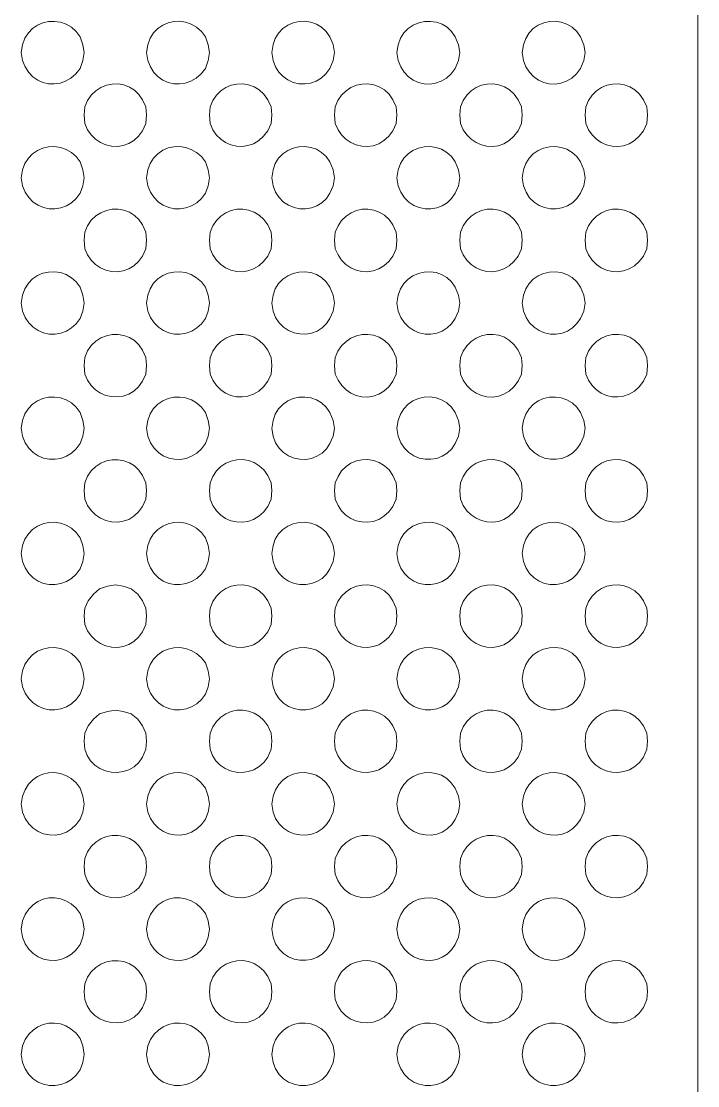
# Model space of a CAD drawing. Extents: x 0 to 243, y -13 to 276.
# Drawn here: x 211.61 to 238.38, y 152.03 to 194.14 of the extents above; entities that cross this region are included whole.
import ezdxf

# ---------------------------------------------------------------- set-up
doc = ezdxf.new("R2010")
doc.units = 0
doc.layers.add('GEOMETRY', color=7, linetype='Continuous')

msp = doc.modelspace()

# ---------------------------------------------------------------- linework, layer by layer
at = {"layer": 'GEOMETRY', "lineweight": 13}
msp.add_lwpolyline([(238.38, 110.427), (238.38, 260.038), (88.77, 260.038)], dxfattribs=at)
for points in [[(214.105, 192.903), (214.051, 193.216), (213.948, 193.53), (213.787, 193.74), (213.598, 193.906), (213.387, 194.027), (213.163, 194.105), (212.93, 194.14), (212.697, 194.132), (212.471, 194.082), (212.257, 193.991), (212.063, 193.858), (211.895, 193.684), (211.761, 193.47), (211.667, 193.216), (211.614, 192.903), (211.667, 192.588), (211.77, 192.334), (211.908, 192.12), (212.075, 191.946), (212.265, 191.812), (212.473, 191.72), (212.693, 191.669), (212.919, 191.661), (213.146, 191.696), (213.368, 191.774), (213.579, 191.896), (213.775, 192.062), (213.948, 192.274), (214.051, 192.588), (214.105, 192.903)], [(219.058, 192.903), (219.006, 193.216), (218.902, 193.53), (218.741, 193.74), (218.552, 193.906), (218.342, 194.028), (218.117, 194.106), (217.885, 194.141), (217.652, 194.133), (217.425, 194.083), (217.211, 193.991), (217.017, 193.858), (216.85, 193.684), (216.715, 193.47), (216.621, 193.216), (216.569, 192.903), (216.621, 192.588), (216.724, 192.334), (216.862, 192.12), (217.029, 191.946), (217.22, 191.812), (217.428, 191.72), (217.649, 191.669), (217.876, 191.661), (218.103, 191.696), (218.326, 191.774), (218.537, 191.896), (218.731, 192.062), (218.902, 192.274), (219.006, 192.588), (219.058, 192.903)], [(224.013, 192.903), (223.961, 193.217), (223.829, 193.53), (223.68, 193.743), (223.499, 193.91), (223.293, 194.032), (223.07, 194.109), (222.838, 194.142), (222.603, 194.131), (222.375, 194.079), (222.159, 193.986), (221.964, 193.852), (221.796, 193.678), (221.664, 193.466), (221.575, 193.217), (221.523, 192.903), (221.575, 192.589), (221.672, 192.34), (221.806, 192.128), (221.973, 191.955), (222.165, 191.82), (222.376, 191.725), (222.599, 191.672), (222.828, 191.661), (223.056, 191.693), (223.277, 191.769), (223.484, 191.891), (223.67, 192.058), (223.829, 192.274), (223.961, 192.589), (224.013, 192.903)], [(228.968, 192.902), (228.915, 193.216), (228.785, 193.529), (228.642, 193.737), (228.465, 193.903), (228.262, 194.024), (228.041, 194.103), (227.809, 194.139), (227.574, 194.133), (227.343, 194.084), (227.125, 193.993), (226.927, 193.86), (226.757, 193.687), (226.622, 193.471), (226.53, 193.216), (226.477, 192.902), (226.53, 192.588), (226.627, 192.339), (226.761, 192.127), (226.928, 191.953), (227.12, 191.819), (227.33, 191.725), (227.553, 191.671), (227.782, 191.66), (228.01, 191.692), (228.231, 191.769), (228.438, 191.89), (228.625, 192.058), (228.785, 192.273), (228.915, 192.588), (228.968, 192.902)], [(233.924, 192.902), (233.871, 193.216), (233.74, 193.529), (233.59, 193.742), (233.409, 193.909), (233.204, 194.031), (232.981, 194.108), (232.749, 194.141), (232.514, 194.131), (232.285, 194.079), (232.069, 193.986), (231.874, 193.852), (231.707, 193.679), (231.575, 193.466), (231.486, 193.216), (231.433, 192.902), (231.486, 192.588), (231.582, 192.339), (231.717, 192.128), (231.883, 191.954), (232.075, 191.819), (232.286, 191.725), (232.508, 191.671), (232.737, 191.66), (232.965, 191.692), (233.185, 191.768), (233.392, 191.89), (233.579, 192.057), (233.74, 192.273), (233.871, 192.588), (233.924, 192.902)], [(216.569, 190.437), (216.543, 190.751), (216.412, 191.041), (216.27, 191.251), (216.095, 191.418), (215.895, 191.542), (215.677, 191.623), (215.447, 191.662), (215.213, 191.659), (214.983, 191.613), (214.763, 191.524), (214.561, 191.394), (214.383, 191.221), (214.237, 191.007), (214.131, 190.751), (214.105, 190.437), (214.131, 190.097), (214.233, 189.853), (214.374, 189.645), (214.546, 189.475), (214.743, 189.343), (214.958, 189.251), (215.184, 189.2), (215.416, 189.191), (215.645, 189.224), (215.866, 189.301), (216.072, 189.424), (216.256, 189.592), (216.412, 189.808), (216.543, 190.097), (216.569, 190.437)], [(221.523, 190.437), (221.497, 190.751), (221.366, 191.041), (221.211, 191.255), (221.029, 191.424), (220.824, 191.548), (220.605, 191.628), (220.377, 191.664), (220.146, 191.658), (219.921, 191.61), (219.706, 191.519), (219.508, 191.387), (219.335, 191.215), (219.191, 191.003), (219.085, 190.751), (219.058, 190.437), (219.085, 190.097), (219.193, 189.852), (219.336, 189.643), (219.506, 189.472), (219.7, 189.34), (219.91, 189.248), (220.131, 189.197), (220.357, 189.188), (220.583, 189.222), (220.803, 189.299), (221.01, 189.422), (221.2, 189.592), (221.366, 189.808), (221.497, 190.097), (221.523, 190.437)], [(226.478, 190.437), (226.452, 190.751), (226.321, 191.041), (226.166, 191.255), (225.982, 191.424), (225.778, 191.548), (225.558, 191.628), (225.33, 191.665), (225.1, 191.658), (224.875, 191.609), (224.66, 191.519), (224.463, 191.387), (224.29, 191.215), (224.146, 191.002), (224.04, 190.751), (224.013, 190.437), (224.04, 190.097), (224.148, 189.852), (224.29, 189.644), (224.46, 189.473), (224.653, 189.341), (224.863, 189.248), (225.084, 189.197), (225.31, 189.188), (225.536, 189.221), (225.756, 189.299), (225.964, 189.422), (226.154, 189.591), (226.321, 189.808), (226.452, 190.097), (226.478, 190.437)], [(231.432, 190.437), (231.407, 190.751), (231.275, 191.041), (231.12, 191.255), (230.936, 191.424), (230.732, 191.549), (230.512, 191.629), (230.284, 191.665), (230.055, 191.658), (229.829, 191.609), (229.615, 191.518), (229.417, 191.387), (229.244, 191.214), (229.101, 191.002), (228.994, 190.751), (228.968, 190.437), (228.994, 190.097), (229.102, 189.852), (229.245, 189.644), (229.415, 189.473), (229.608, 189.341), (229.818, 189.249), (230.038, 189.197), (230.265, 189.187), (230.49, 189.221), (230.71, 189.299), (230.918, 189.422), (231.108, 189.591), (231.275, 189.808), (231.407, 190.097), (231.432, 190.437)], [(236.387, 190.438), (236.362, 190.751), (236.23, 191.041), (236.075, 191.255), (235.892, 191.424), (235.688, 191.548), (235.468, 191.628), (235.24, 191.665), (235.01, 191.659), (234.784, 191.61), (234.57, 191.519), (234.372, 191.387), (234.199, 191.215), (234.056, 191.003), (233.949, 190.751), (233.923, 190.438), (233.949, 190.097), (234.057, 189.852), (234.199, 189.644), (234.37, 189.473), (234.563, 189.341), (234.773, 189.248), (234.994, 189.197), (235.22, 189.188), (235.446, 189.221), (235.666, 189.299), (235.874, 189.422), (236.064, 189.591), (236.23, 189.808), (236.362, 190.097), (236.387, 190.438)], [(214.105, 187.947), (214.051, 188.26), (213.948, 188.576), (213.787, 188.787), (213.598, 188.952), (213.387, 189.074), (213.162, 189.152), (212.929, 189.186), (212.696, 189.178), (212.469, 189.128), (212.255, 189.036), (212.061, 188.903), (211.894, 188.729), (211.76, 188.515), (211.667, 188.26), (211.614, 187.947), (211.667, 187.632), (211.771, 187.378), (211.912, 187.165), (212.084, 186.992), (212.279, 186.862), (212.493, 186.773), (212.718, 186.726), (212.948, 186.721), (213.176, 186.759), (213.397, 186.84), (213.603, 186.964), (213.789, 187.132), (213.948, 187.343), (214.051, 187.632), (214.105, 187.947)], [(219.058, 187.947), (219.006, 188.261), (218.902, 188.576), (218.74, 188.787), (218.55, 188.952), (218.34, 189.074), (218.115, 189.152), (217.883, 189.187), (217.651, 189.179), (217.424, 189.129), (217.211, 189.037), (217.017, 188.904), (216.85, 188.73), (216.716, 188.515), (216.621, 188.261), (216.569, 187.947), (216.621, 187.632), (216.725, 187.378), (216.866, 187.165), (217.038, 186.992), (217.233, 186.861), (217.447, 186.772), (217.672, 186.725), (217.902, 186.721), (218.13, 186.759), (218.351, 186.84), (218.557, 186.964), (218.743, 187.132), (218.902, 187.343), (219.006, 187.632), (219.058, 187.947)], [(224.013, 187.947), (223.961, 188.261), (223.829, 188.576), (223.679, 188.79), (223.497, 188.957), (223.291, 189.078), (223.068, 189.155), (222.836, 189.187), (222.602, 189.177), (222.374, 189.125), (222.159, 189.031), (221.964, 188.897), (221.797, 188.724), (221.665, 188.512), (221.575, 188.261), (221.523, 187.947), (221.575, 187.633), (221.677, 187.379), (221.818, 187.165), (221.992, 186.992), (222.191, 186.861), (222.407, 186.772), (222.635, 186.725), (222.866, 186.721), (223.094, 186.759), (223.312, 186.84), (223.511, 186.964), (223.686, 187.132), (223.829, 187.343), (223.961, 187.633), (224.013, 187.947)], [(228.968, 187.947), (228.915, 188.261), (228.785, 188.576), (228.636, 188.789), (228.454, 188.956), (228.248, 189.077), (228.025, 189.154), (227.792, 189.187), (227.557, 189.177), (227.327, 189.124), (227.111, 189.031), (226.916, 188.897), (226.749, 188.723), (226.618, 188.511), (226.53, 188.261), (226.477, 187.947), (226.53, 187.632), (226.633, 187.377), (226.774, 187.163), (226.948, 186.99), (227.147, 186.86), (227.364, 186.771), (227.592, 186.725), (227.824, 186.721), (228.052, 186.759), (228.269, 186.841), (228.468, 186.965), (228.643, 187.133), (228.785, 187.345), (228.915, 187.632), (228.968, 187.947)], [(233.924, 187.947), (233.871, 188.26), (233.74, 188.576), (233.59, 188.79), (233.409, 188.957), (233.202, 189.078), (232.979, 189.155), (232.746, 189.187), (232.512, 189.177), (232.283, 189.124), (232.067, 189.03), (231.871, 188.896), (231.704, 188.723), (231.573, 188.51), (231.486, 188.26), (231.433, 187.947), (231.486, 187.632), (231.588, 187.377), (231.73, 187.162), (231.904, 186.99), (232.103, 186.859), (232.32, 186.771), (232.548, 186.724), (232.779, 186.72), (233.007, 186.759), (233.224, 186.841), (233.423, 186.965), (233.597, 187.133), (233.74, 187.344), (233.871, 187.632), (233.924, 187.947)], [(216.569, 185.484), (216.543, 185.798), (216.412, 186.086), (216.269, 186.296), (216.095, 186.463), (215.895, 186.588), (215.676, 186.669), (215.447, 186.708), (215.214, 186.704), (214.984, 186.658), (214.765, 186.57), (214.562, 186.44), (214.385, 186.268), (214.238, 186.053), (214.131, 185.798), (214.105, 185.484), (214.131, 185.142), (214.233, 184.898), (214.374, 184.69), (214.546, 184.52), (214.743, 184.388), (214.958, 184.296), (215.184, 184.245), (215.416, 184.235), (215.645, 184.269), (215.866, 184.346), (216.072, 184.468), (216.256, 184.637), (216.412, 184.853), (216.543, 185.142), (216.569, 185.484)], [(221.523, 185.484), (221.497, 185.798), (221.366, 186.086), (221.211, 186.3), (221.028, 186.469), (220.824, 186.594), (220.604, 186.674), (220.377, 186.711), (220.147, 186.704), (219.922, 186.656), (219.707, 186.565), (219.51, 186.434), (219.336, 186.262), (219.192, 186.049), (219.085, 185.798), (219.058, 185.484), (219.085, 185.142), (219.193, 184.896), (219.336, 184.688), (219.506, 184.517), (219.7, 184.385), (219.91, 184.293), (220.131, 184.242), (220.357, 184.233), (220.583, 184.267), (220.803, 184.344), (221.01, 184.467), (221.2, 184.636), (221.366, 184.853), (221.497, 185.142), (221.523, 185.484)], [(226.478, 185.482), (226.452, 185.798), (226.321, 186.086), (226.165, 186.3), (225.982, 186.47), (225.777, 186.594), (225.558, 186.674), (225.33, 186.711), (225.101, 186.704), (224.876, 186.656), (224.662, 186.565), (224.465, 186.433), (224.291, 186.261), (224.147, 186.049), (224.04, 185.798), (224.013, 185.482), (224.04, 185.142), (224.148, 184.897), (224.29, 184.688), (224.46, 184.518), (224.653, 184.386), (224.863, 184.293), (225.084, 184.242), (225.31, 184.232), (225.536, 184.266), (225.756, 184.344), (225.964, 184.467), (226.154, 184.636), (226.321, 184.853), (226.452, 185.142), (226.478, 185.482)], [(231.432, 185.483), (231.407, 185.798), (231.275, 186.086), (231.119, 186.301), (230.936, 186.47), (230.731, 186.594), (230.512, 186.675), (230.285, 186.711), (230.055, 186.704), (229.83, 186.655), (229.616, 186.565), (229.419, 186.433), (229.245, 186.261), (229.102, 186.049), (228.994, 185.798), (228.968, 185.483), (228.994, 185.142), (229.102, 184.897), (229.245, 184.689), (229.415, 184.518), (229.608, 184.386), (229.818, 184.293), (230.038, 184.242), (230.265, 184.232), (230.49, 184.266), (230.71, 184.344), (230.918, 184.466), (231.108, 184.636), (231.275, 184.853), (231.407, 185.142), (231.432, 185.483)], [(236.387, 185.483), (236.362, 185.798), (236.23, 186.086), (236.075, 186.3), (235.892, 186.469), (235.688, 186.593), (235.468, 186.673), (235.241, 186.71), (235.011, 186.703), (234.785, 186.655), (234.571, 186.564), (234.373, 186.433), (234.2, 186.261), (234.056, 186.049), (233.949, 185.798), (233.923, 185.483), (233.949, 185.143), (234.057, 184.897), (234.199, 184.689), (234.37, 184.518), (234.563, 184.386), (234.773, 184.294), (234.994, 184.242), (235.22, 184.233), (235.446, 184.267), (235.666, 184.345), (235.874, 184.468), (236.064, 184.637), (236.23, 184.854), (236.362, 185.143), (236.387, 185.483)], [(214.105, 182.994), (214.051, 183.308), (213.948, 183.623), (213.787, 183.833), (213.598, 183.998), (213.387, 184.119), (213.162, 184.197), (212.93, 184.231), (212.696, 184.223), (212.469, 184.173), (212.255, 184.082), (212.061, 183.949), (211.894, 183.775), (211.76, 183.562), (211.667, 183.308), (211.614, 182.994), (211.667, 182.677), (211.771, 182.422), (211.912, 182.208), (212.084, 182.035), (212.281, 181.905), (212.495, 181.816), (212.721, 181.77), (212.952, 181.766), (213.181, 181.805), (213.401, 181.887), (213.607, 182.011), (213.792, 182.179), (213.948, 182.39), (214.051, 182.677), (214.105, 182.994)], [(219.058, 182.992), (219.006, 183.308), (218.902, 183.623), (218.741, 183.833), (218.552, 183.998), (218.342, 184.119), (218.117, 184.197), (217.884, 184.231), (217.651, 184.223), (217.424, 184.173), (217.21, 184.082), (217.015, 183.949), (216.848, 183.775), (216.714, 183.562), (216.621, 183.308), (216.569, 182.992), (216.621, 182.678), (216.725, 182.423), (216.867, 182.208), (217.039, 182.036), (217.236, 181.905), (217.45, 181.816), (217.676, 181.77), (217.907, 181.766), (218.135, 181.805), (218.356, 181.887), (218.562, 182.011), (218.746, 182.179), (218.902, 182.39), (219.006, 182.678), (219.058, 182.992)], [(224.013, 182.992), (223.961, 183.308), (223.829, 183.623), (223.68, 183.836), (223.498, 184.003), (223.292, 184.124), (223.069, 184.2), (222.836, 184.233), (222.602, 184.222), (222.373, 184.17), (222.157, 184.076), (221.962, 183.942), (221.795, 183.769), (221.664, 183.558), (221.575, 183.308), (221.523, 182.992), (221.575, 182.678), (221.677, 182.422), (221.819, 182.208), (221.993, 182.036), (222.193, 181.905), (222.411, 181.817), (222.639, 181.771), (222.871, 181.767), (223.1, 181.806), (223.317, 181.887), (223.516, 182.012), (223.689, 182.18), (223.829, 182.39), (223.961, 182.678), (224.013, 182.992)], [(228.968, 182.994), (228.915, 183.307), (228.785, 183.623), (228.635, 183.836), (228.453, 184.002), (228.247, 184.123), (228.024, 184.199), (227.791, 184.232), (227.556, 184.222), (227.327, 184.169), (227.111, 184.076), (226.916, 183.942), (226.749, 183.769), (226.618, 183.557), (226.53, 183.307), (226.477, 182.994), (226.53, 182.679), (226.632, 182.423), (226.773, 182.209), (226.947, 182.036), (227.146, 181.905), (227.363, 181.817), (227.592, 181.77), (227.823, 181.766), (228.052, 181.805), (228.269, 181.887), (228.469, 182.011), (228.643, 182.179), (228.785, 182.39), (228.915, 182.679), (228.968, 182.994)], [(233.924, 182.994), (233.871, 183.307), (233.74, 183.623), (233.59, 183.836), (233.408, 184.003), (233.201, 184.123), (232.978, 184.2), (232.746, 184.232), (232.511, 184.222), (232.282, 184.169), (232.067, 184.076), (231.872, 183.942), (231.705, 183.769), (231.574, 183.557), (231.486, 183.307), (231.433, 182.994), (231.486, 182.679), (231.587, 182.423), (231.729, 182.208), (231.903, 182.035), (232.103, 181.904), (232.321, 181.816), (232.549, 181.77), (232.781, 181.766), (233.01, 181.805), (233.227, 181.887), (233.426, 182.012), (233.599, 182.18), (233.74, 182.39), (233.871, 182.679), (233.924, 182.994)], [(216.569, 180.529), (216.543, 180.843), (216.412, 181.133), (216.269, 181.342), (216.094, 181.509), (215.894, 181.633), (215.675, 181.714), (215.446, 181.753), (215.212, 181.749), (214.982, 181.703), (214.762, 181.614), (214.56, 181.484), (214.383, 181.312), (214.237, 181.098), (214.131, 180.843), (214.105, 180.529), (214.131, 180.187), (214.234, 179.943), (214.375, 179.736), (214.547, 179.566), (214.744, 179.435), (214.959, 179.343), (215.186, 179.292), (215.417, 179.282), (215.646, 179.316), (215.867, 179.393), (216.072, 179.515), (216.256, 179.684), (216.412, 179.9), (216.543, 180.187), (216.569, 180.529)], [(221.523, 180.529), (221.497, 180.843), (221.366, 181.133), (221.211, 181.347), (221.028, 181.515), (220.823, 181.639), (220.603, 181.719), (220.375, 181.755), (220.145, 181.749), (219.92, 181.7), (219.705, 181.61), (219.508, 181.478), (219.334, 181.306), (219.191, 181.094), (219.085, 180.843), (219.058, 180.529), (219.085, 180.187), (219.194, 179.942), (219.337, 179.733), (219.508, 179.563), (219.701, 179.431), (219.911, 179.339), (220.131, 179.287), (220.357, 179.278), (220.583, 179.312), (220.802, 179.39), (221.009, 179.513), (221.199, 179.683), (221.366, 179.9), (221.497, 180.187), (221.523, 180.529)], [(226.478, 180.529), (226.452, 180.842), (226.321, 181.132), (226.165, 181.347), (225.982, 181.516), (225.777, 181.64), (225.557, 181.72), (225.329, 181.756), (225.099, 181.749), (224.874, 181.701), (224.66, 181.61), (224.463, 181.478), (224.289, 181.306), (224.146, 181.094), (224.04, 180.842), (224.013, 180.529), (224.04, 180.186), (224.15, 179.941), (224.293, 179.733), (224.463, 179.562), (224.656, 179.43), (224.866, 179.338), (225.086, 179.287), (225.312, 179.277), (225.537, 179.311), (225.756, 179.389), (225.964, 179.513), (226.154, 179.682), (226.321, 179.899), (226.452, 180.186), (226.478, 180.529)], [(231.432, 180.529), (231.407, 180.842), (231.275, 181.132), (231.119, 181.347), (230.935, 181.516), (230.731, 181.64), (230.511, 181.72), (230.283, 181.756), (230.053, 181.749), (229.828, 181.7), (229.614, 181.61), (229.417, 181.478), (229.244, 181.306), (229.101, 181.094), (228.994, 180.842), (228.968, 180.529), (228.994, 180.186), (229.103, 179.941), (229.246, 179.733), (229.416, 179.562), (229.61, 179.43), (229.82, 179.338), (230.041, 179.286), (230.267, 179.277), (230.493, 179.311), (230.712, 179.39), (230.919, 179.513), (231.109, 179.683), (231.275, 179.9), (231.407, 180.186), (231.432, 180.529)], [(236.387, 180.529), (236.362, 180.842), (236.23, 181.13), (236.076, 181.345), (235.893, 181.514), (235.688, 181.639), (235.469, 181.719), (235.241, 181.756), (235.012, 181.75), (234.786, 181.701), (234.571, 181.61), (234.374, 181.479), (234.2, 181.307), (234.056, 181.094), (233.949, 180.842), (233.923, 180.529), (233.949, 180.187), (234.058, 179.942), (234.2, 179.733), (234.371, 179.562), (234.565, 179.43), (234.775, 179.338), (234.996, 179.287), (235.222, 179.278), (235.448, 179.312), (235.667, 179.39), (235.875, 179.514), (236.064, 179.683), (236.23, 179.9), (236.362, 180.187), (236.387, 180.529)], [(214.105, 178.039), (214.051, 178.353), (213.948, 178.667), (213.788, 178.877), (213.599, 179.042), (213.388, 179.164), (213.163, 179.241), (212.931, 179.276), (212.697, 179.268), (212.47, 179.218), (212.255, 179.126), (212.061, 178.994), (211.894, 178.82), (211.76, 178.607), (211.667, 178.353), (211.614, 178.039), (211.667, 177.725), (211.771, 177.47), (211.912, 177.255), (212.083, 177.083), (212.28, 176.952), (212.494, 176.863), (212.72, 176.816), (212.95, 176.812), (213.179, 176.851), (213.4, 176.932), (213.606, 177.056), (213.791, 177.224), (213.948, 177.435), (214.051, 177.725), (214.105, 178.039)], [(219.058, 178.039), (219.006, 178.353), (218.902, 178.667), (218.742, 178.877), (218.553, 179.043), (218.343, 179.164), (218.118, 179.242), (217.885, 179.277), (217.651, 179.269), (217.424, 179.218), (217.209, 179.127), (217.015, 178.994), (216.848, 178.82), (216.714, 178.607), (216.621, 178.353), (216.569, 178.039), (216.621, 177.725), (216.725, 177.47), (216.866, 177.255), (217.038, 177.082), (217.234, 176.951), (217.448, 176.862), (217.674, 176.815), (217.904, 176.811), (218.133, 176.849), (218.353, 176.931), (218.56, 177.055), (218.745, 177.223), (218.902, 177.435), (219.006, 177.725), (219.058, 178.039)], [(224.013, 178.038), (223.961, 178.352), (223.829, 178.667), (223.68, 178.88), (223.499, 179.047), (223.293, 179.168), (223.069, 179.244), (222.837, 179.277), (222.602, 179.267), (222.373, 179.214), (222.157, 179.121), (221.962, 178.987), (221.795, 178.814), (221.664, 178.602), (221.575, 178.352), (221.523, 178.038), (221.575, 177.724), (221.677, 177.468), (221.819, 177.254), (221.993, 177.081), (222.192, 176.95), (222.409, 176.862), (222.637, 176.815), (222.869, 176.811), (223.097, 176.849), (223.314, 176.931), (223.514, 177.055), (223.688, 177.223), (223.829, 177.434), (223.961, 177.724), (224.013, 178.038)], [(228.968, 178.039), (228.915, 178.352), (228.785, 178.667), (228.635, 178.88), (228.453, 179.047), (228.247, 179.168), (228.024, 179.245), (227.792, 179.278), (227.558, 179.268), (227.329, 179.216), (227.113, 179.122), (226.918, 178.988), (226.751, 178.815), (226.619, 178.603), (226.53, 178.352), (226.477, 178.039), (226.53, 177.724), (226.632, 177.468), (226.773, 177.254), (226.947, 177.081), (227.146, 176.951), (227.364, 176.862), (227.592, 176.816), (227.824, 176.812), (228.053, 176.851), (228.27, 176.932), (228.47, 177.057), (228.644, 177.224), (228.785, 177.435), (228.915, 177.724), (228.968, 178.039)], [(233.924, 178.039), (233.871, 178.352), (233.74, 178.667), (233.59, 178.88), (233.408, 179.047), (233.202, 179.168), (232.979, 179.244), (232.747, 179.277), (232.512, 179.266), (232.283, 179.214), (232.067, 179.12), (231.872, 178.986), (231.705, 178.813), (231.574, 178.602), (231.486, 178.352), (231.433, 178.039), (231.486, 177.724), (231.587, 177.468), (231.729, 177.254), (231.903, 177.081), (232.102, 176.951), (232.32, 176.862), (232.548, 176.816), (232.78, 176.813), (233.008, 176.851), (233.225, 176.933), (233.425, 177.057), (233.598, 177.225), (233.74, 177.435), (233.871, 177.724), (233.924, 178.039)], [(216.569, 175.573), (216.543, 175.887), (216.412, 176.177), (216.269, 176.387), (216.094, 176.554), (215.894, 176.678), (215.675, 176.759), (215.446, 176.798), (215.212, 176.794), (214.982, 176.748), (214.762, 176.659), (214.56, 176.529), (214.383, 176.357), (214.237, 176.143), (214.131, 175.887), (214.105, 175.573), (214.131, 175.233), (214.233, 174.99), (214.374, 174.782), (214.546, 174.612), (214.743, 174.48), (214.958, 174.388), (215.184, 174.337), (215.416, 174.327), (215.645, 174.361), (215.867, 174.438), (216.072, 174.56), (216.256, 174.729), (216.412, 174.944), (216.543, 175.233), (216.569, 175.573)], [(221.523, 175.574), (221.497, 175.887), (221.366, 176.177), (221.211, 176.391), (221.028, 176.56), (220.823, 176.684), (220.603, 176.764), (220.375, 176.8), (220.145, 176.794), (219.92, 176.745), (219.705, 176.654), (219.508, 176.523), (219.334, 176.351), (219.191, 176.139), (219.085, 175.887), (219.058, 175.574), (219.085, 175.233), (219.193, 174.988), (219.335, 174.779), (219.506, 174.609), (219.7, 174.477), (219.91, 174.384), (220.131, 174.333), (220.358, 174.324), (220.584, 174.358), (220.803, 174.436), (221.011, 174.559), (221.2, 174.728), (221.366, 174.944), (221.497, 175.233), (221.523, 175.574)], [(226.478, 175.574), (226.452, 175.887), (226.321, 176.177), (226.165, 176.392), (225.981, 176.561), (225.777, 176.685), (225.557, 176.765), (225.329, 176.801), (225.099, 176.794), (224.874, 176.746), (224.66, 176.655), (224.463, 176.523), (224.29, 176.351), (224.147, 176.139), (224.04, 175.887), (224.013, 175.574), (224.04, 175.233), (224.148, 174.988), (224.29, 174.78), (224.461, 174.609), (224.654, 174.477), (224.864, 174.385), (225.085, 174.334), (225.311, 174.325), (225.537, 174.358), (225.757, 174.436), (225.964, 174.559), (226.155, 174.729), (226.321, 174.945), (226.452, 175.233), (226.478, 175.574)], [(231.432, 175.574), (231.407, 175.887), (231.275, 176.177), (231.119, 176.392), (230.935, 176.561), (230.731, 176.685), (230.511, 176.765), (230.283, 176.801), (230.053, 176.794), (229.828, 176.745), (229.614, 176.655), (229.417, 176.523), (229.244, 176.351), (229.101, 176.139), (228.994, 175.887), (228.968, 175.574), (228.994, 175.234), (229.102, 174.989), (229.244, 174.781), (229.415, 174.61), (229.608, 174.478), (229.818, 174.386), (230.039, 174.334), (230.265, 174.325), (230.491, 174.359), (230.711, 174.436), (230.919, 174.559), (231.109, 174.729), (231.275, 174.945), (231.407, 175.234), (231.432, 175.574)], [(236.387, 175.574), (236.362, 175.887), (236.23, 176.177), (236.075, 176.392), (235.891, 176.561), (235.686, 176.685), (235.467, 176.765), (235.239, 176.801), (235.009, 176.794), (234.783, 176.746), (234.569, 176.655), (234.372, 176.523), (234.199, 176.351), (234.056, 176.139), (233.949, 175.887), (233.923, 175.574), (233.949, 175.232), (234.058, 174.988), (234.2, 174.779), (234.371, 174.609), (234.564, 174.477), (234.774, 174.385), (234.995, 174.334), (235.222, 174.325), (235.447, 174.359), (235.667, 174.437), (235.874, 174.56), (236.064, 174.729), (236.23, 174.945), (236.362, 175.232), (236.387, 175.574)], [(214.105, 173.082), (214.051, 173.398), (213.948, 173.712), (213.787, 173.923), (213.597, 174.088), (213.387, 174.21), (213.162, 174.288), (212.93, 174.323), (212.697, 174.315), (212.47, 174.265), (212.257, 174.173), (212.063, 174.04), (211.895, 173.866), (211.761, 173.652), (211.667, 173.398), (211.614, 173.082), (211.667, 172.768), (211.771, 172.513), (211.912, 172.298), (212.083, 172.126), (212.28, 171.995), (212.494, 171.906), (212.72, 171.859), (212.95, 171.855), (213.179, 171.894), (213.4, 171.975), (213.606, 172.099), (213.791, 172.267), (213.948, 172.478), (214.051, 172.768), (214.105, 173.082)], [(219.058, 173.082), (219.006, 173.398), (218.902, 173.712), (218.741, 173.923), (218.552, 174.088), (218.341, 174.21), (218.116, 174.288), (217.884, 174.323), (217.652, 174.315), (217.425, 174.265), (217.211, 174.173), (217.017, 174.04), (216.85, 173.866), (216.715, 173.652), (216.621, 173.398), (216.569, 173.082), (216.621, 172.768), (216.725, 172.513), (216.866, 172.298), (217.038, 172.126), (217.234, 171.995), (217.448, 171.906), (217.674, 171.859), (217.905, 171.855), (218.133, 171.894), (218.354, 171.975), (218.56, 172.099), (218.745, 172.267), (218.902, 172.478), (219.006, 172.768), (219.058, 173.082)], [(224.013, 173.082), (223.961, 173.397), (223.829, 173.712), (223.68, 173.925), (223.498, 174.092), (223.292, 174.213), (223.069, 174.29), (222.837, 174.322), (222.603, 174.312), (222.374, 174.26), (222.159, 174.167), (221.963, 174.033), (221.796, 173.859), (221.664, 173.647), (221.575, 173.397), (221.523, 173.082), (221.575, 172.767), (221.677, 172.511), (221.818, 172.297), (221.992, 172.125), (222.192, 171.994), (222.409, 171.905), (222.638, 171.859), (222.87, 171.855), (223.098, 171.894), (223.315, 171.975), (223.515, 172.1), (223.688, 172.267), (223.829, 172.478), (223.961, 172.767), (224.013, 173.082)], [(228.968, 173.082), (228.915, 173.397), (228.785, 173.712), (228.635, 173.925), (228.453, 174.092), (228.247, 174.213), (228.024, 174.29), (227.792, 174.323), (227.558, 174.313), (227.329, 174.261), (227.113, 174.167), (226.918, 174.033), (226.751, 173.86), (226.619, 173.648), (226.53, 173.397), (226.477, 173.082), (226.53, 172.767), (226.632, 172.512), (226.773, 172.298), (226.946, 172.125), (227.145, 171.995), (227.363, 171.906), (227.591, 171.86), (227.823, 171.856), (228.051, 171.894), (228.269, 171.975), (228.468, 172.1), (228.643, 172.267), (228.785, 172.478), (228.915, 172.767), (228.968, 173.082)], [(233.924, 173.082), (233.871, 173.397), (233.74, 173.712), (233.589, 173.926), (233.408, 174.093), (233.201, 174.214), (232.978, 174.291), (232.746, 174.323), (232.512, 174.313), (232.283, 174.26), (232.068, 174.166), (231.873, 174.032), (231.706, 173.859), (231.574, 173.647), (231.486, 173.397), (231.433, 173.082), (231.486, 172.767), (231.587, 172.512), (231.729, 172.298), (231.902, 172.126), (232.101, 171.995), (232.319, 171.906), (232.547, 171.86), (232.778, 171.856), (233.006, 171.895), (233.224, 171.976), (233.423, 172.1), (233.597, 172.268), (233.74, 172.478), (233.871, 172.767), (233.924, 173.082)], [(216.569, 170.616), (216.543, 170.93), (216.412, 171.22), (216.228, 171.481), (215.965, 171.692), (215.651, 171.796), (215.337, 171.848), (215.021, 171.796), (214.707, 171.692), (214.471, 171.481), (214.261, 171.22), (214.131, 170.93), (214.105, 170.616), (214.131, 170.276), (214.233, 170.033), (214.374, 169.825), (214.546, 169.655), (214.743, 169.523), (214.958, 169.431), (215.184, 169.38), (215.416, 169.37), (215.645, 169.404), (215.867, 169.481), (216.072, 169.603), (216.256, 169.772), (216.412, 169.987), (216.543, 170.276), (216.569, 170.616)], [(221.523, 170.617), (221.497, 170.93), (221.366, 171.22), (221.211, 171.434), (221.028, 171.603), (220.823, 171.727), (220.603, 171.807), (220.375, 171.843), (220.145, 171.837), (219.92, 171.788), (219.705, 171.698), (219.508, 171.566), (219.334, 171.394), (219.191, 171.182), (219.085, 170.93), (219.058, 170.617), (219.085, 170.276), (219.193, 170.031), (219.335, 169.822), (219.506, 169.651), (219.7, 169.519), (219.91, 169.427), (220.131, 169.376), (220.358, 169.367), (220.584, 169.401), (220.803, 169.479), (221.011, 169.602), (221.2, 169.771), (221.366, 169.987), (221.497, 170.276), (221.523, 170.617)], [(226.478, 170.617), (226.452, 170.93), (226.321, 171.22), (226.165, 171.435), (225.982, 171.604), (225.777, 171.728), (225.557, 171.808), (225.329, 171.844), (225.099, 171.837), (224.874, 171.788), (224.66, 171.698), (224.463, 171.566), (224.289, 171.394), (224.146, 171.182), (224.04, 170.93), (224.013, 170.617), (224.04, 170.277), (224.148, 170.032), (224.29, 169.823), (224.461, 169.653), (224.654, 169.52), (224.864, 169.428), (225.085, 169.377), (225.311, 169.368), (225.537, 169.401), (225.757, 169.479), (225.964, 169.602), (226.155, 169.772), (226.321, 169.988), (226.452, 170.277), (226.478, 170.617)], [(231.432, 170.617), (231.407, 170.93), (231.275, 171.22), (231.119, 171.435), (230.936, 171.604), (230.731, 171.728), (230.512, 171.808), (230.284, 171.844), (230.054, 171.837), (229.829, 171.788), (229.614, 171.698), (229.417, 171.566), (229.244, 171.394), (229.101, 171.182), (228.994, 170.93), (228.968, 170.617), (228.994, 170.277), (229.102, 170.032), (229.244, 169.824), (229.415, 169.653), (229.608, 169.521), (229.818, 169.429), (230.039, 169.377), (230.265, 169.368), (230.491, 169.402), (230.711, 169.479), (230.919, 169.602), (231.109, 169.772), (231.275, 169.988), (231.407, 170.277), (231.432, 170.617)], [(236.387, 170.617), (236.362, 170.93), (236.23, 171.22), (236.075, 171.435), (235.891, 171.604), (235.686, 171.728), (235.467, 171.808), (235.239, 171.844), (235.009, 171.837), (234.783, 171.788), (234.569, 171.698), (234.372, 171.566), (234.199, 171.394), (234.056, 171.182), (233.949, 170.93), (233.923, 170.617), (233.949, 170.277), (234.057, 170.032), (234.199, 169.823), (234.37, 169.652), (234.563, 169.52), (234.773, 169.428), (234.994, 169.377), (235.221, 169.368), (235.447, 169.402), (235.667, 169.479), (235.874, 169.603), (236.064, 169.772), (236.23, 169.988), (236.362, 170.277), (236.387, 170.617)], [(214.105, 168.126), (214.051, 168.441), (213.948, 168.755), (213.787, 168.965), (213.597, 169.131), (213.387, 169.253), (213.162, 169.331), (212.93, 169.366), (212.697, 169.358), (212.47, 169.308), (212.257, 169.216), (212.063, 169.083), (211.895, 168.909), (211.761, 168.695), (211.667, 168.441), (211.614, 168.126), (211.667, 167.813), (211.771, 167.558), (211.912, 167.344), (212.083, 167.172), (212.279, 167.041), (212.493, 166.952), (212.718, 166.905), (212.948, 166.901), (213.177, 166.939), (213.398, 167.02), (213.604, 167.144), (213.79, 167.312), (213.948, 167.523), (214.051, 167.813), (214.105, 168.126)], [(219.058, 168.126), (219.006, 168.441), (218.902, 168.755), (218.741, 168.965), (218.552, 169.131), (218.341, 169.253), (218.116, 169.331), (217.884, 169.365), (217.652, 169.358), (217.425, 169.307), (217.211, 169.216), (217.017, 169.083), (216.85, 168.909), (216.715, 168.695), (216.621, 168.441), (216.569, 168.126), (216.621, 167.813), (216.725, 167.558), (216.866, 167.344), (217.037, 167.172), (217.233, 167.041), (217.447, 166.952), (217.673, 166.905), (217.903, 166.9), (218.132, 166.938), (218.352, 167.02), (218.559, 167.144), (218.744, 167.312), (218.902, 167.523), (219.006, 167.813), (219.058, 168.126)], [(224.013, 168.126), (223.961, 168.44), (223.829, 168.755), (223.68, 168.968), (223.498, 169.135), (223.292, 169.256), (223.069, 169.333), (222.837, 169.365), (222.603, 169.355), (222.374, 169.303), (222.159, 169.209), (221.963, 169.076), (221.796, 168.902), (221.664, 168.69), (221.575, 168.44), (221.523, 168.126), (221.575, 167.812), (221.677, 167.557), (221.818, 167.343), (221.992, 167.171), (222.191, 167.04), (222.408, 166.952), (222.636, 166.905), (222.868, 166.9), (223.096, 166.939), (223.313, 167.02), (223.513, 167.144), (223.687, 167.311), (223.829, 167.522), (223.961, 167.812), (224.013, 168.126)], [(228.968, 168.126), (228.915, 168.44), (228.785, 168.755), (228.636, 168.969), (228.455, 169.136), (228.249, 169.257), (228.026, 169.334), (227.793, 169.367), (227.558, 169.357), (227.328, 169.304), (227.112, 169.211), (226.917, 169.077), (226.749, 168.903), (226.618, 168.691), (226.53, 168.44), (226.477, 168.126), (226.53, 167.812), (226.632, 167.557), (226.773, 167.343), (226.947, 167.171), (227.146, 167.04), (227.363, 166.951), (227.591, 166.905), (227.823, 166.901), (228.051, 166.939), (228.269, 167.02), (228.468, 167.144), (228.643, 167.311), (228.785, 167.522), (228.915, 167.812), (228.968, 168.126)], [(233.924, 168.126), (233.871, 168.44), (233.74, 168.755), (233.59, 168.969), (233.408, 169.137), (233.202, 169.258), (232.979, 169.335), (232.746, 169.367), (232.512, 169.357), (232.283, 169.304), (232.067, 169.21), (231.872, 169.076), (231.705, 168.902), (231.574, 168.69), (231.486, 168.44), (231.433, 168.126), (231.486, 167.812), (231.587, 167.557), (231.729, 167.343), (231.903, 167.17), (232.102, 167.04), (232.319, 166.951), (232.547, 166.904), (232.778, 166.9), (233.006, 166.939), (233.224, 167.02), (233.423, 167.144), (233.597, 167.311), (233.74, 167.522), (233.871, 167.812), (233.924, 168.126)], [(216.569, 165.662), (216.543, 165.977), (216.412, 166.265), (216.228, 166.526), (215.965, 166.737), (215.651, 166.841), (215.337, 166.893), (215.021, 166.841), (214.707, 166.737), (214.471, 166.526), (214.261, 166.265), (214.131, 165.977), (214.105, 165.662), (214.131, 165.347), (214.222, 165.1), (214.356, 164.889), (214.526, 164.716), (214.723, 164.582), (214.942, 164.489), (215.173, 164.436), (215.41, 164.425), (215.645, 164.457), (215.87, 164.532), (216.078, 164.653), (216.261, 164.819), (216.412, 165.032), (216.543, 165.347), (216.569, 165.662)], [(221.523, 165.662), (221.497, 165.975), (221.366, 166.265), (221.212, 166.479), (221.029, 166.648), (220.825, 166.772), (220.606, 166.852), (220.377, 166.889), (220.147, 166.882), (219.921, 166.834), (219.706, 166.743), (219.509, 166.612), (219.335, 166.44), (219.191, 166.227), (219.085, 165.975), (219.058, 165.662), (219.085, 165.347), (219.178, 165.099), (219.313, 164.888), (219.482, 164.715), (219.677, 164.582), (219.893, 164.488), (220.122, 164.436), (220.356, 164.425), (220.589, 164.457), (220.814, 164.533), (221.023, 164.654), (221.209, 164.82), (221.366, 165.033), (221.497, 165.347), (221.523, 165.662)], [(226.478, 165.662), (226.452, 165.975), (226.321, 166.265), (226.166, 166.48), (225.983, 166.648), (225.778, 166.772), (225.559, 166.852), (225.33, 166.889), (225.1, 166.882), (224.875, 166.834), (224.66, 166.743), (224.463, 166.611), (224.29, 166.439), (224.147, 166.227), (224.04, 165.975), (224.013, 165.662), (224.04, 165.347), (224.134, 165.099), (224.268, 164.888), (224.437, 164.716), (224.632, 164.582), (224.848, 164.488), (225.076, 164.436), (225.311, 164.425), (225.544, 164.457), (225.768, 164.533), (225.977, 164.654), (226.164, 164.82), (226.321, 165.033), (226.452, 165.347), (226.478, 165.662)], [(231.432, 165.662), (231.407, 165.975), (231.275, 166.265), (231.12, 166.48), (230.937, 166.649), (230.732, 166.773), (230.513, 166.853), (230.285, 166.889), (230.055, 166.882), (229.829, 166.833), (229.614, 166.743), (229.417, 166.611), (229.244, 166.439), (229.101, 166.227), (228.994, 165.975), (228.968, 165.662), (228.994, 165.347), (229.088, 165.099), (229.223, 164.889), (229.391, 164.716), (229.587, 164.582), (229.803, 164.489), (230.031, 164.436), (230.265, 164.426), (230.498, 164.458), (230.722, 164.534), (230.932, 164.654), (231.118, 164.821), (231.275, 165.033), (231.407, 165.347), (231.432, 165.662)], [(236.387, 165.662), (236.362, 165.976), (236.23, 166.265), (236.075, 166.48), (235.892, 166.648), (235.688, 166.773), (235.468, 166.853), (235.24, 166.89), (235.01, 166.883), (234.784, 166.835), (234.569, 166.744), (234.372, 166.613), (234.199, 166.44), (234.056, 166.228), (233.949, 165.976), (233.923, 165.662), (233.949, 165.347), (234.043, 165.099), (234.177, 164.888), (234.346, 164.716), (234.542, 164.582), (234.758, 164.488), (234.986, 164.436), (235.22, 164.425), (235.453, 164.457), (235.678, 164.533), (235.887, 164.654), (236.073, 164.82), (236.23, 165.033), (236.362, 165.347), (236.387, 165.662)], [(214.105, 163.171), (214.051, 163.486), (213.948, 163.802), (213.782, 164.016), (213.591, 164.184), (213.379, 164.307), (213.155, 164.385), (212.925, 164.42), (212.694, 164.411), (212.469, 164.36), (212.257, 164.267), (212.065, 164.132), (211.898, 163.957), (211.763, 163.741), (211.667, 163.486), (211.614, 163.171), (211.667, 162.858), (211.771, 162.603), (211.913, 162.388), (212.085, 162.216), (212.281, 162.085), (212.495, 161.996), (212.721, 161.95), (212.951, 161.946), (213.18, 161.984), (213.4, 162.066), (213.606, 162.19), (213.791, 162.359), (213.948, 162.57), (214.051, 162.858), (214.105, 163.171)], [(219.058, 163.171), (219.006, 163.486), (218.902, 163.801), (218.737, 164.016), (218.545, 164.184), (218.335, 164.307), (218.111, 164.386), (217.88, 164.421), (217.65, 164.412), (217.425, 164.361), (217.214, 164.268), (217.021, 164.133), (216.854, 163.957), (216.718, 163.742), (216.621, 163.486), (216.569, 163.171), (216.621, 162.858), (216.725, 162.603), (216.867, 162.388), (217.039, 162.216), (217.235, 162.085), (217.449, 161.996), (217.675, 161.95), (217.905, 161.946), (218.134, 161.985), (218.354, 162.066), (218.56, 162.191), (218.745, 162.359), (218.902, 162.57), (219.006, 162.858), (219.058, 163.171)], [(224.014, 163.171), (223.961, 163.485), (223.829, 163.802), (223.674, 164.02), (223.49, 164.189), (223.284, 164.312), (223.062, 164.389), (222.832, 164.422), (222.6, 164.411), (222.374, 164.357), (222.161, 164.261), (221.968, 164.125), (221.801, 163.95), (221.668, 163.736), (221.576, 163.485), (221.523, 163.171), (221.576, 162.857), (221.678, 162.601), (221.819, 162.387), (221.994, 162.215), (222.193, 162.085), (222.411, 161.996), (222.639, 161.95), (222.871, 161.946), (223.1, 161.985), (223.317, 162.067), (223.516, 162.191), (223.689, 162.359), (223.829, 162.569), (223.961, 162.857), (224.014, 163.171)], [(228.968, 163.171), (228.915, 163.485), (228.785, 163.802), (228.63, 164.019), (228.446, 164.189), (228.239, 164.312), (228.017, 164.389), (227.786, 164.422), (227.554, 164.411), (227.328, 164.357), (227.115, 164.262), (226.922, 164.126), (226.755, 163.951), (226.622, 163.737), (226.53, 163.485), (226.477, 163.171), (226.53, 162.857), (226.632, 162.601), (226.774, 162.387), (226.948, 162.215), (227.148, 162.084), (227.366, 161.996), (227.595, 161.95), (227.827, 161.946), (228.055, 161.985), (228.272, 162.067), (228.471, 162.191), (228.645, 162.359), (228.785, 162.569), (228.915, 162.857), (228.968, 163.171)], [(233.924, 163.171), (233.871, 163.485), (233.74, 163.802), (233.584, 164.019), (233.4, 164.189), (233.193, 164.312), (232.971, 164.389), (232.741, 164.422), (232.509, 164.411), (232.283, 164.357), (232.07, 164.262), (231.877, 164.126), (231.71, 163.95), (231.577, 163.737), (231.486, 163.485), (231.433, 163.171), (231.486, 162.857), (231.588, 162.601), (231.729, 162.387), (231.904, 162.214), (232.104, 162.084), (232.321, 161.996), (232.55, 161.95), (232.782, 161.946), (233.01, 161.985), (233.227, 162.067), (233.426, 162.191), (233.599, 162.359), (233.74, 162.569), (233.871, 162.857), (233.924, 163.171)], [(216.569, 160.708), (216.543, 161.022), (216.412, 161.31), (216.27, 161.52), (216.096, 161.687), (215.896, 161.812), (215.678, 161.894), (215.448, 161.933), (215.215, 161.929), (214.985, 161.884), (214.765, 161.796), (214.562, 161.665), (214.384, 161.493), (214.238, 161.279), (214.131, 161.022), (214.105, 160.708), (214.131, 160.394), (214.221, 160.146), (214.355, 159.935), (214.525, 159.762), (214.723, 159.628), (214.942, 159.534), (215.173, 159.481), (215.41, 159.47), (215.645, 159.502), (215.87, 159.578), (216.078, 159.699), (216.261, 159.866), (216.412, 160.08), (216.543, 160.394), (216.569, 160.708)], [(221.523, 160.708), (221.497, 161.022), (221.366, 161.31), (221.212, 161.525), (221.029, 161.694), (220.825, 161.818), (220.606, 161.898), (220.378, 161.935), (220.148, 161.929), (219.923, 161.881), (219.708, 161.79), (219.51, 161.659), (219.336, 161.487), (219.192, 161.274), (219.085, 161.022), (219.058, 160.708), (219.085, 160.394), (219.178, 160.146), (219.312, 159.934), (219.481, 159.761), (219.677, 159.627), (219.892, 159.533), (220.121, 159.481), (220.355, 159.47), (220.588, 159.502), (220.813, 159.578), (221.022, 159.699), (221.209, 159.865), (221.366, 160.078), (221.497, 160.394), (221.523, 160.708)], [(226.478, 160.708), (226.452, 161.022), (226.321, 161.31), (226.165, 161.525), (225.981, 161.695), (225.776, 161.819), (225.557, 161.899), (225.33, 161.936), (225.1, 161.929), (224.876, 161.88), (224.662, 161.789), (224.465, 161.658), (224.291, 161.485), (224.148, 161.273), (224.04, 161.022), (224.013, 160.708), (224.04, 160.394), (224.133, 160.146), (224.267, 159.934), (224.436, 159.761), (224.631, 159.627), (224.847, 159.533), (225.075, 159.481), (225.31, 159.47), (225.543, 159.502), (225.768, 159.578), (225.977, 159.699), (226.164, 159.865), (226.321, 160.078), (226.452, 160.394), (226.478, 160.708)], [(231.432, 160.708), (231.407, 161.023), (231.275, 161.31), (231.12, 161.525), (230.936, 161.694), (230.732, 161.819), (230.513, 161.899), (230.285, 161.936), (230.056, 161.929), (229.831, 161.88), (229.616, 161.79), (229.419, 161.658), (229.245, 161.486), (229.102, 161.274), (228.994, 161.023), (228.968, 160.708), (228.994, 160.392), (229.088, 160.144), (229.223, 159.933), (229.392, 159.76), (229.587, 159.627), (229.803, 159.533), (230.031, 159.48), (230.265, 159.47), (230.498, 159.502), (230.722, 159.578), (230.931, 159.699), (231.118, 159.865), (231.275, 160.078), (231.407, 160.392), (231.432, 160.708)], [(236.387, 160.708), (236.362, 161.023), (236.23, 161.311), (236.076, 161.525), (235.893, 161.694), (235.688, 161.818), (235.469, 161.898), (235.241, 161.934), (235.012, 161.928), (234.786, 161.88), (234.571, 161.79), (234.374, 161.658), (234.2, 161.486), (234.056, 161.275), (233.949, 161.023), (233.923, 160.708), (233.949, 160.393), (234.043, 160.145), (234.178, 159.933), (234.346, 159.76), (234.542, 159.627), (234.758, 159.533), (234.986, 159.48), (235.22, 159.469), (235.453, 159.502), (235.678, 159.578), (235.887, 159.699), (236.073, 159.865), (236.23, 160.078), (236.362, 160.393), (236.387, 160.708)], [(214.105, 158.218), (214.051, 158.559), (213.948, 158.848), (213.782, 159.06), (213.592, 159.227), (213.383, 159.35), (213.162, 159.429), (212.935, 159.465), (212.707, 159.459), (212.485, 159.41), (212.274, 159.32), (212.081, 159.19), (211.911, 159.019), (211.772, 158.808), (211.667, 158.559), (211.614, 158.218), (211.667, 157.903), (211.771, 157.647), (211.912, 157.433), (212.085, 157.26), (212.281, 157.13), (212.496, 157.041), (212.721, 156.995), (212.952, 156.991), (213.181, 157.03), (213.401, 157.112), (213.607, 157.236), (213.792, 157.404), (213.948, 157.615), (214.051, 157.903), (214.105, 158.218)], [(219.058, 158.219), (219.006, 158.559), (218.902, 158.848), (218.737, 159.06), (218.546, 159.227), (218.338, 159.35), (218.117, 159.43), (217.89, 159.466), (217.662, 159.459), (217.439, 159.411), (217.229, 159.321), (217.035, 159.19), (216.866, 159.019), (216.726, 158.809), (216.621, 158.559), (216.569, 158.219), (216.621, 157.903), (216.725, 157.647), (216.867, 157.433), (217.039, 157.26), (217.236, 157.13), (217.45, 157.041), (217.676, 156.995), (217.907, 156.991), (218.135, 157.03), (218.356, 157.112), (218.562, 157.236), (218.746, 157.404), (218.902, 157.615), (219.006, 157.903), (219.058, 158.219)], [(224.014, 158.218), (223.961, 158.558), (223.829, 158.847), (223.675, 159.063), (223.492, 159.232), (223.288, 159.354), (223.069, 159.432), (222.842, 159.466), (222.613, 159.457), (222.389, 159.406), (222.176, 159.314), (221.982, 159.182), (221.813, 159.012), (221.676, 158.803), (221.576, 158.558), (221.523, 158.218), (221.576, 157.902), (221.678, 157.647), (221.82, 157.433), (221.994, 157.261), (222.193, 157.13), (222.41, 157.042), (222.639, 156.996), (222.87, 156.992), (223.099, 157.03), (223.316, 157.112), (223.515, 157.236), (223.688, 157.403), (223.829, 157.614), (223.961, 157.902), (224.014, 158.218)], [(228.968, 158.218), (228.915, 158.558), (228.785, 158.847), (228.63, 159.063), (228.447, 159.231), (228.243, 159.354), (228.024, 159.432), (227.796, 159.466), (227.568, 159.457), (227.344, 159.406), (227.131, 159.315), (226.937, 159.183), (226.768, 159.012), (226.63, 158.804), (226.53, 158.558), (226.477, 158.218), (226.53, 157.902), (226.633, 157.646), (226.774, 157.432), (226.948, 157.26), (227.147, 157.13), (227.365, 157.041), (227.593, 156.995), (227.824, 156.991), (228.052, 157.03), (228.27, 157.111), (228.469, 157.236), (228.643, 157.403), (228.785, 157.614), (228.915, 157.902), (228.968, 158.218)], [(233.924, 158.218), (233.871, 158.558), (233.74, 158.847), (233.585, 159.063), (233.402, 159.232), (233.197, 159.354), (232.978, 159.432), (232.751, 159.466), (232.522, 159.457), (232.298, 159.406), (232.085, 159.314), (231.891, 159.182), (231.722, 159.012), (231.585, 158.803), (231.486, 158.558), (231.433, 158.218), (231.486, 157.902), (231.588, 157.646), (231.73, 157.432), (231.904, 157.26), (232.103, 157.129), (232.321, 157.041), (232.548, 156.995), (232.78, 156.991), (233.008, 157.03), (233.225, 157.112), (233.424, 157.236), (233.598, 157.404), (233.74, 157.615), (233.871, 157.902), (233.924, 158.218)], [(216.569, 155.753), (216.543, 156.067), (216.412, 156.357), (216.269, 156.567), (216.094, 156.734), (215.894, 156.858), (215.675, 156.939), (215.446, 156.978), (215.212, 156.974), (214.982, 156.928), (214.762, 156.839), (214.56, 156.709), (214.383, 156.537), (214.237, 156.323), (214.131, 156.067), (214.105, 155.753), (214.131, 155.439), (214.221, 155.192), (214.354, 154.981), (214.524, 154.808), (214.722, 154.674), (214.94, 154.58), (215.172, 154.527), (215.409, 154.516), (215.645, 154.548), (215.87, 154.624), (216.078, 154.744), (216.261, 154.911), (216.412, 155.124), (216.543, 155.439), (216.569, 155.753)], [(221.523, 155.753), (221.497, 156.067), (221.366, 156.357), (221.211, 156.571), (221.028, 156.74), (220.823, 156.864), (220.603, 156.944), (220.375, 156.98), (220.145, 156.974), (219.92, 156.925), (219.705, 156.835), (219.508, 156.703), (219.334, 156.531), (219.191, 156.319), (219.085, 156.067), (219.058, 155.753), (219.085, 155.439), (219.179, 155.191), (219.313, 154.979), (219.482, 154.806), (219.678, 154.673), (219.893, 154.579), (220.121, 154.526), (220.355, 154.516), (220.588, 154.548), (220.813, 154.624), (221.022, 154.745), (221.209, 154.911), (221.366, 155.124), (221.497, 155.439), (221.523, 155.753)], [(226.478, 155.753), (226.452, 156.067), (226.321, 156.357), (226.165, 156.572), (225.981, 156.74), (225.777, 156.864), (225.557, 156.944), (225.329, 156.98), (225.099, 156.974), (224.874, 156.925), (224.66, 156.834), (224.463, 156.702), (224.29, 156.53), (224.147, 156.318), (224.04, 156.067), (224.013, 155.753), (224.04, 155.439), (224.134, 155.191), (224.268, 154.979), (224.437, 154.806), (224.632, 154.673), (224.848, 154.579), (225.076, 154.526), (225.31, 154.516), (225.543, 154.548), (225.767, 154.624), (225.976, 154.745), (226.163, 154.911), (226.321, 155.124), (226.452, 155.439), (226.478, 155.753)], [(231.432, 155.753), (231.407, 156.068), (231.275, 156.357), (231.119, 156.572), (230.935, 156.741), (230.731, 156.865), (230.511, 156.945), (230.283, 156.981), (230.053, 156.974), (229.828, 156.925), (229.614, 156.835), (229.417, 156.703), (229.244, 156.531), (229.101, 156.319), (228.994, 156.068), (228.968, 155.753), (228.994, 155.44), (229.088, 155.191), (229.223, 154.98), (229.392, 154.806), (229.587, 154.672), (229.802, 154.578), (230.03, 154.525), (230.264, 154.515), (230.496, 154.547), (230.721, 154.623), (230.93, 154.744), (231.117, 154.911), (231.275, 155.124), (231.407, 155.44), (231.432, 155.753)], [(236.387, 155.753), (236.362, 156.068), (236.23, 156.357), (236.075, 156.572), (235.891, 156.74), (235.686, 156.865), (235.467, 156.944), (235.239, 156.981), (235.009, 156.974), (234.783, 156.925), (234.569, 156.835), (234.372, 156.703), (234.199, 156.531), (234.056, 156.319), (233.949, 156.068), (233.923, 155.753), (233.949, 155.44), (234.043, 155.191), (234.177, 154.979), (234.346, 154.806), (234.541, 154.672), (234.757, 154.578), (234.986, 154.525), (235.22, 154.514), (235.453, 154.547), (235.678, 154.623), (235.887, 154.744), (236.073, 154.911), (236.23, 155.124), (236.362, 155.44), (236.387, 155.753)], [(214.105, 153.263), (214.051, 153.604), (213.948, 153.893), (213.782, 154.105), (213.591, 154.272), (213.382, 154.395), (213.161, 154.474), (212.934, 154.51), (212.707, 154.504), (212.485, 154.455), (212.275, 154.365), (212.082, 154.235), (211.913, 154.064), (211.772, 153.853), (211.667, 153.604), (211.614, 153.263), (211.667, 152.95), (211.771, 152.694), (211.912, 152.48), (212.084, 152.307), (212.28, 152.176), (212.494, 152.088), (212.719, 152.041), (212.95, 152.037), (213.178, 152.075), (213.399, 152.157), (213.605, 152.281), (213.791, 152.449), (213.948, 152.66), (214.051, 152.95), (214.105, 153.263)], [(219.058, 153.264), (219.006, 153.604), (218.902, 153.893), (218.735, 154.105), (218.545, 154.272), (218.336, 154.395), (218.115, 154.474), (217.888, 154.51), (217.661, 154.504), (217.44, 154.456), (217.23, 154.366), (217.037, 154.235), (216.867, 154.064), (216.727, 153.854), (216.621, 153.604), (216.569, 153.264), (216.621, 152.95), (216.725, 152.694), (216.866, 152.48), (217.038, 152.308), (217.234, 152.177), (217.448, 152.088), (217.674, 152.041), (217.904, 152.037), (218.133, 152.075), (218.354, 152.156), (218.56, 152.281), (218.745, 152.449), (218.902, 152.66), (219.006, 152.95), (219.058, 153.264)], [(224.014, 153.263), (223.961, 153.603), (223.829, 153.892), (223.674, 154.108), (223.491, 154.277), (223.286, 154.4), (223.068, 154.478), (222.841, 154.511), (222.612, 154.502), (222.389, 154.451), (222.177, 154.359), (221.984, 154.227), (221.814, 154.057), (221.677, 153.848), (221.576, 153.603), (221.523, 153.263), (221.576, 152.949), (221.678, 152.693), (221.819, 152.479), (221.993, 152.306), (222.192, 152.176), (222.409, 152.087), (222.637, 152.04), (222.869, 152.036), (223.097, 152.075), (223.315, 152.156), (223.514, 152.28), (223.688, 152.448), (223.829, 152.659), (223.961, 152.949), (224.014, 153.263)], [(228.968, 153.263), (228.915, 153.603), (228.785, 153.892), (228.629, 154.108), (228.446, 154.276), (228.242, 154.399), (228.023, 154.477), (227.796, 154.511), (227.567, 154.502), (227.344, 154.451), (227.132, 154.36), (226.938, 154.228), (226.769, 154.057), (226.631, 153.848), (226.53, 153.603), (226.477, 153.263), (226.53, 152.949), (226.632, 152.693), (226.773, 152.478), (226.947, 152.306), (227.147, 152.175), (227.364, 152.086), (227.592, 152.04), (227.824, 152.036), (228.053, 152.075), (228.27, 152.156), (228.47, 152.281), (228.644, 152.448), (228.785, 152.659), (228.915, 152.949), (228.968, 153.263)], [(233.924, 153.263), (233.871, 153.603), (233.74, 153.892), (233.584, 154.108), (233.401, 154.277), (233.196, 154.4), (232.977, 154.478), (232.751, 154.512), (232.522, 154.503), (232.299, 154.452), (232.087, 154.36), (231.893, 154.228), (231.724, 154.057), (231.586, 153.849), (231.486, 153.603), (231.433, 153.263), (231.486, 152.95), (231.588, 152.694), (231.729, 152.479), (231.903, 152.306), (232.103, 152.175), (232.32, 152.087), (232.548, 152.04), (232.78, 152.036), (233.008, 152.075), (233.225, 152.157), (233.424, 152.281), (233.598, 152.449), (233.74, 152.66), (233.871, 152.95), (233.924, 153.263)]]:
    msp.add_lwpolyline(points, close=True, dxfattribs=at)

doc.saveas('drawing.dxf')
